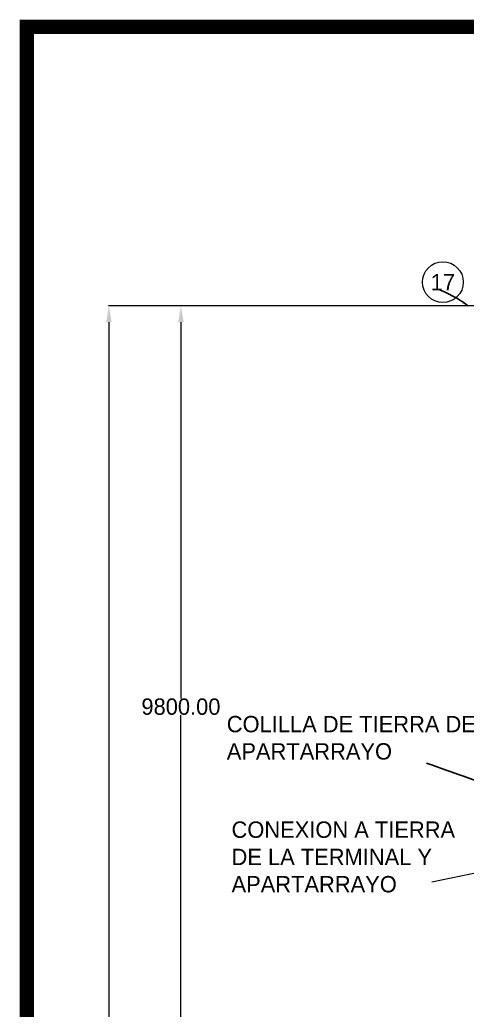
# Model space of a CAD drawing. Header units: centimetres. Extents: x 14 to 66415, y 14 to 43040.
# Drawn here: x 14 to 5487, y 30933 to 43040 of the extents above; entities that cross this region are included whole.
import ezdxf
from ezdxf.enums import TextEntityAlignment as Align

# ---------------------------------------------------------------- set-up
doc = ezdxf.new("R2010")
doc.units = ezdxf.units.CM
doc.header["$LTSCALE"] = 10
doc.header["$MEASUREMENT"] = 0
doc.layers.get('DEFPOINTS').update_dxf_attribs({"color": 2, "linetype": 'CONTINUOUS'})
for name, color, linetype in [('DIMENCIONES', 252, 'CONTINUOUS'), ('MARCO', 7, 'CONTINUOUS'), ('TEXT', 7, 'CONTINUOUS'), ('TEXTOS', 7, 'CONTINUOUS')]:
    doc.layers.add(name, color=color, linetype=linetype)
doc.styles.get("Standard").update_dxf_attribs({"font": ''})
doc.styles.get('Standard').set_extended_font_data('Zurich Ex BT')
doc.dimstyles.get("Standard").update_dxf_attribs({"dimtxt": 200, "dimasz": 80, "dimexe": 3, "dimexo": 10, "dimgap": 0.09, "dimtad": 0, "dimtih": 1, "dimtoh": 1, "dimzin": 0, "dimdsep": 46, "dimtxsty": 'Standard', "dimcen": 0.09, "dimclrd": 256, "dimclre": 256, "dimclrt": 256, "dimadec": 0, "dimazin": 0, "dimtfac": 1, "dimtofl": 0, "dimtmove": 0, "dimatfit": 3, "dimfxl": 0, "dimtolj": 1, "dimtzin": 0, "dimlwd": 0, "dimlwe": 0, "dimarcsym": 0})

# ---------------------------------------------------------------- blocks, each defined once
blk = doc.blocks.new('*D243')
at = {"layer": 'DEFPOINTS', "color": 0}
for p in [(1104, 39543), (8705, 39543), (8705, 4623)]:
    blk.add_point(p, dxfattribs=at)
at = {"layer": 'DIMENCIONES', "lineweight": 0}
for p, q in [((8695, 39543), (1101, 39543)), ((1104, 39343), (1104, 22037)), ((1104, 4823), (1104, 21834)), ((8695, 4623), (1101, 4623))]:
    blk.add_line(p, q, dxfattribs=at)
at = {"layer": 'DIMENCIONES'}
for points in [[(1071, 39343), (1137, 39343), (1104, 39543)], [(1071, 4823), (1137, 4823), (1104, 4623)]]:
    blk.add_solid(points, dxfattribs=at)
at = {"layer": 'DIMENCIONES', "insert": (1104, 21935), "char_height": 200, "attachment_point": 5}
blk.add_mtext('\\A1;34920.00', dxfattribs=at)
blk = doc.blocks.new('*D244')
at = {"layer": 'DEFPOINTS', "color": 0}
for p in [(8705, 39543), (1985, 29743), (8705, 29743)]:
    blk.add_point(p, dxfattribs=at)
at = {"layer": 'DIMENCIONES', "lineweight": 0}
for p, q in [((8695, 39543), (1982, 39543)), ((1985, 39343), (1985, 34745)), ((1985, 29943), (1985, 34541)), ((8695, 29743), (1982, 29743))]:
    blk.add_line(p, q, dxfattribs=at)
at = {"layer": 'DIMENCIONES'}
for points in [[(1952, 39343), (2018, 39343), (1985, 39543)], [(1952, 29943), (2018, 29943), (1985, 29743)]]:
    blk.add_solid(points, dxfattribs=at)
at = {"layer": 'DIMENCIONES', "insert": (1985, 34643), "char_height": 200, "attachment_point": 5}
blk.add_mtext('\\A1;9800.00', dxfattribs=at)

msp = doc.modelspace()

# ---------------------------------------------------------------- linework, layer by layer
at = {"layer": 'MARCO', "linetype": 'Continuous', "const_width": 171.786}
msp.add_lwpolyline([(66329.527, 100), (66329.527, 42954.4), (100, 42954.4), (100, 100)], close=True, dxfattribs=at)
at = {"layer": 'TEXT', "lineweight": 5}
msp.add_circle((5188.807, 39833.565), 250, dxfattribs=at)

# ---------------------------------------------------------------- texts
at = {"layer": 'TEXTOS', "lineweight": 5}
msp.add_text('17', height=200, dxfattribs=at).set_placement((5188.807, 39833.565), align=Align.MIDDLE)
at = {"layer": 'TEXTOS', "char_height": 200, "attachment_point": 1}
for s, insert, width in [('COLILLA DE TIERRA DEL APARTARRAYO', (2545.959, 34530.642), 3219.65112), ('CONEXION A TIERRA \\PDE LA TERMINAL Y APARTARRAYO', (2604.165, 33240.498), 3993.71557)]:
    msp.add_mtext(s, dxfattribs=dict(at, insert=insert, width=width))

# ---------------------------------------------------------------- dimensions: what is measured, and where the dimension line sits
at = {"layer": 'DIMENCIONES'}
for base, p1, p2, picture, middle in [((1104.011, 39543.113), (8705.021, 4623.113), (8705.021, 39543.113), '*D243', (1104.011, 21935.476)), ((1984.869, 29743.113), (8705.021, 39543.113), (8705.021, 29743.113), '*D244', (1984.869, 34643.113))]:
    dim = msp.add_linear_dim(base=base, p1=p1, p2=p2, angle=90, dimstyle='Standard', override={"dimtxt": 200, "dimasz": 200}, dxfattribs=at)
    dim.commit()
    dim.dimension.update_dxf_attribs({"geometry": picture, "text_midpoint": middle, "dimtype": 160})

# ---------------------------------------------------------------- leaders
at = {"layer": 'TEXTOS', "path_type": 1}
for points in [[(5500.295, 39542.028), (5397.62, 39614.02), (5143.154, 39744.595)], [(7417.763, 33090.523), (4987.147, 33954.472)]]:
    msp.add_leader(points, dimstyle='Standard', override={"dimgap": 0.09, "dimtad": 0}, dxfattribs=at)
at = {"layer": 'TEXTOS'}
msp.add_leader([(8225.757, 33156.691), (5053.001, 32498.243)], dimstyle='Standard', override={"dimgap": 0.09, "dimtad": 0}, dxfattribs=at)

doc.saveas('drawing.dxf')
